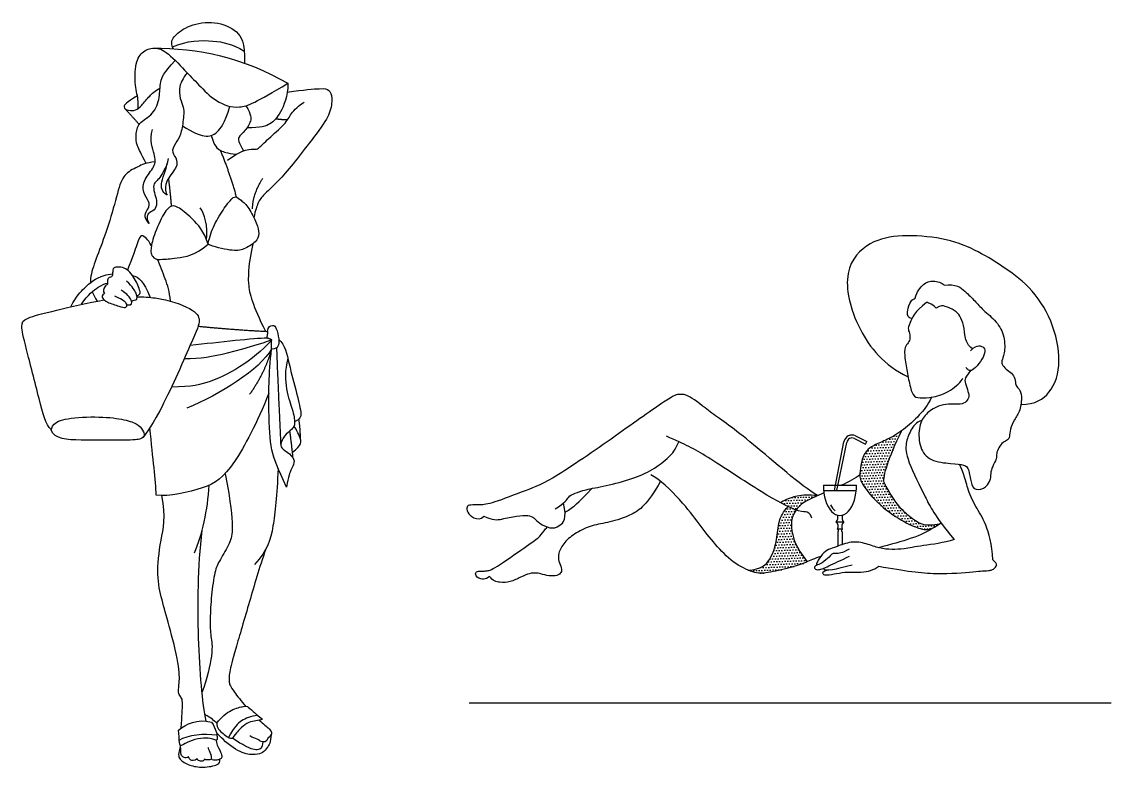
# Model space of a CAD drawing. Header units: millimetres. Extents: x 80390 to 381980, y 864 to 399608.
# Drawn here: x 99635 to 381980, y 206369 to 399608 of the extents above; entities that cross this region are included whole.
import ezdxf

# ---------------------------------------------------------------- set-up
doc = ezdxf.new("R2010")
doc.units = ezdxf.units.MM
doc.layers.add('01 - DWGFREE.com', color=1, linetype='Continuous')
pattern_1 = [(2, (-20898.4, 32050.8), (332.0386, 726.4055), [0, -714.375])]

# ---------------------------------------------------------------- blocks, each defined once
blk = doc.blocks.new('drsgvnj2')
for points, knots in [([(138853, 392634), (138164, 394449), (139098, 396021), (142805, 398850), (149749, 399987), (155643, 397446), (157404, 394403), (157391, 388867)], [0.128767, 0.128767, 0.128767, 0.128767, 1, 2, 3, 4, 4.8959708, 4.8959708, 4.8959708, 4.8959708]), ([(129773, 377142), (129811, 377670), (129888, 379703), (128923, 382749), (128928, 389208), (131075, 392167), (133666, 392981), (136627, 392537), (142253, 386656), (145260, 383481), (149892, 378733), (156009, 376656), (160344, 378733), (168599, 383659)], [0.4989937, 0.4989937, 0.4989937, 0.4989937, 1, 2, 3, 4, 5, 6, 7, 8, 9, 10, 11, 11, 11, 11]), ([(138687, 393122), (142542, 394747), (149002, 395027), (154100, 393866), (157277, 392011)], [0, 0, 0, 0, 1, 1.8343862, 1.8343862, 1.8343862, 1.8343862]), ([(131848, 362886), (130600, 365431), (129263, 367756), (129178, 370171), (129650, 373477), (133847, 375454), (135567, 380148), (135313, 383868), (136348, 386306), (139392, 389587)], [0.1119937, 0.1119937, 0.1119937, 0.1119937, 1, 2, 3, 4, 5, 6, 6.871809, 6.871809, 6.871809, 6.871809]), ([(142476, 386415), (141306, 384762), (140270, 382819), (140610, 379520), (141613, 377465), (141665, 375625), (141061, 370750), (139984, 368736), (138131, 366160), (139702, 364429), (140225, 361933), (136308, 357996), (136965, 355117), (137294, 354688)], [0.094855, 0.094855, 0.094855, 0.094855, 1, 2, 3, 4, 5, 6, 7, 8, 9, 10, 11, 11, 11, 11]), ([(129592, 380433), (126676, 378663), (125608, 377345), (127300, 376489), (129162, 376581), (130611, 377776), (132648, 380292), (134070, 381637), (135459, 382451)], [0.1337811, 0.1337811, 0.1337811, 0.1337811, 1, 2, 3, 4, 5, 5.8565644, 5.8565644, 5.8565644, 5.8565644]), ([(168599, 383659), (168599, 380217), (166520, 375469), (164412, 373134), (161655, 372047), (158010, 372134)], [0, 0, 0, 0, 1, 2, 2.8789995, 2.8789995, 2.8789995, 2.8789995]), ([(168436, 381362), (172907, 382012), (177814, 382418), (179254, 382111), (180214, 380144), (179662, 375873), (177141, 371986), (167100, 358962), (161977, 354535), (161079, 353155), (160156, 350851), (159810, 348794)], [0.0501821, 0.0501821, 0.0501821, 0.0501821, 1, 2, 3, 4, 5, 6, 7, 8, 8.6890233, 8.6890233, 8.6890233, 8.6890233]), ([(141259, 372646), (144048, 370757), (147603, 369619), (149995, 370325), (152253, 373236), (153571, 377707)], [0.1571848, 0.1571848, 0.1571848, 0.1571848, 1, 2, 2.8643061, 2.8643061, 2.8643061, 2.8643061]), ([(157733, 377853), (159145, 375459), (159075, 373717), (157528, 371272), (155581, 369723), (155694, 368539), (157115, 366140)], [0.1397589, 0.1397589, 0.1397589, 0.1397589, 1, 2, 3, 3.8671515, 3.8671515, 3.8671515, 3.8671515]), ([(148728, 370112), (149525, 367432), (150781, 366215), (152708, 365573), (155319, 365288)], [0.1465087, 0.1465087, 0.1465087, 0.1465087, 1, 1.6003695, 1.6003695, 1.6003695, 1.6003695]), ([(134191, 363279), (131831, 363089), (129275, 361769), (125998, 360221), (124571, 355944), (122172, 346679), (119330, 339467), (117628, 334724), (117410, 332685), (117434, 331974)], [0.2428946, 0.2428946, 0.2428946, 0.2428946, 1, 2, 3, 4, 5, 6, 6.5826477, 6.5826477, 6.5826477, 6.5826477]), ([(133238, 341547), (132675, 342628), (131854, 343577), (130637, 344564), (129779, 343120), (128376, 338533), (127033, 335273)], [2.2083341, 2.2083341, 2.2083341, 2.2083341, 3, 4, 5, 5.7456401, 5.7456401, 5.7456401, 5.7456401]), ([(159489, 342033), (158568, 337307), (157810, 331780), (159389, 326224), (162761, 319368)], [0.1026894, 0.1026894, 0.1026894, 0.1026894, 1, 1.9032272, 1.9032272, 1.9032272, 1.9032272]), ([(138168, 327174), (137924, 329808), (136972, 332614), (135483, 336432), (134814, 338046)], [0.3314195, 0.3314195, 0.3314195, 0.3314195, 1, 1.6299668, 1.6299668, 1.6299668, 1.6299668]), ([(112341, 325733), (113824, 328600), (115983, 330752), (119172, 333623), (122414, 334169), (123173, 334237)], [0.1856563, 0.1856563, 0.1856563, 0.1856563, 1, 2, 2.2949705, 2.2949705, 2.2949705, 2.2949705]), ([(128310, 333858), (128323, 333854), (130081, 333375), (131074, 332544), (132931, 328158)], [2.99370808, 2.99370808, 2.99370808, 2.99370808, 3, 3.86020187, 3.86020187, 3.86020187, 3.86020187]), ([(115146, 326368), (116723, 328871), (119470, 330948), (121114, 331738), (121853, 331875)], [0.1404866, 0.1404866, 0.1404866, 0.1404866, 1, 1.6712173, 1.6712173, 1.6712173, 1.6712173]), ([(129507, 328310), (131131, 328316), (136476, 327985), (144505, 325123), (146113, 322329), (144645, 318767), (134607, 296000), (131122, 291953), (131122, 291953)], [6.5900085, 6.5900085, 6.5900085, 6.5900085, 7, 8, 9, 10, 11, 12, 12, 12, 12]), ([(107279, 293882), (105717, 295182), (104497, 300711), (100334, 316532), (99356, 321142), (100194, 322748), (107210, 324518), (116741, 326803), (120981, 327506)], [0, 0, 0, 0, 1, 2, 3, 4, 5, 5.9237495, 5.9237495, 5.9237495, 5.9237495]), ([(164398, 317057), (163143, 315577), (157154, 310236), (149080, 306329), (143795, 304978), (138409, 304872)], [0, 0, 0, 0, 1, 2, 2.7868986, 2.7868986, 2.7868986, 2.7868986]), ([(141788, 312316), (145887, 312300), (153658, 313615), (164411, 317130), (164411, 317130)], [0.2731977, 0.2731977, 0.2731977, 0.2731977, 1, 2, 2, 2, 2]), ([(166240, 317258), (167909, 315872), (168774, 311137), (171006, 302852), (172229, 297804), (171822, 296639), (170348, 295923)], [0, 0, 0, 0, 1, 2, 3, 3.7516959, 3.7516959, 3.7516959, 3.7516959]), ([(168599, 312389), (167715, 309202), (168156, 303320), (169895, 299018), (170603, 295286), (169791, 294025), (167505, 292343), (166536, 289853), (166951, 288977), (169858, 287087), (170480, 285369), (169293, 283460), (168830, 281956), (168220, 278952)], [0.1641506, 0.1641506, 0.1641506, 0.1641506, 1, 2, 3, 4, 5, 6, 7, 8, 9, 10, 11, 11, 11, 11]), ([(163656, 303302), (160612, 295553), (153507, 282375), (147972, 278710), (137820, 276464), (134485, 276898)], [0.137005, 0.137005, 0.137005, 0.137005, 1, 2, 3, 3, 3, 3]), ([(152330, 282461), (153900, 274697), (154360, 267323), (153792, 264744), (150794, 259823), (149670, 257469), (148720, 250906), (148377, 244565), (148548, 240024), (149360, 237103), (147742, 229277), (146271, 225732)], [0.1071146, 0.1071146, 0.1071146, 0.1071146, 1, 2, 3, 4, 5, 6, 7, 8, 8.8399909, 8.8399909, 8.8399909, 8.8399909]), ([(166075, 283777), (165761, 276812), (164720, 267117), (163400, 262839), (159957, 258914)], [0.1210061, 0.1210061, 0.1210061, 0.1210061, 1, 2, 2, 2, 2]), ([(140955, 216515), (141140, 220083), (141348, 222177), (141270, 224247), (140533, 224855), (140098, 226030), (140468, 227852), (140583, 232397), (137677, 243830), (135922, 249698), (134530, 255959), (135407, 264616), (137085, 271166), (135939, 276804)], [0.0531018, 0.0531018, 0.0531018, 0.0531018, 1, 2, 3, 4, 5, 6, 7, 8, 9, 10, 10.8832758, 10.8832758, 10.8832758, 10.8832758]), ([(162908, 262970), (161072, 257751), (158745, 249563), (154617, 235707), (153348, 230636), (153299, 228246), (153819, 226992), (156497, 223521), (157654, 222171)], [0, 0, 0, 0, 1, 2, 3, 4, 5, 5.6603697, 5.6603697, 5.6603697, 5.6603697]), ([(160778, 219826), (158938, 219610), (156136, 218354), (154799, 216956), (153214, 214086)], [0.1211564, 0.1211564, 0.1211564, 0.1211564, 1, 1.9573483, 1.9573483, 1.9573483, 1.9573483]), ([(161173, 218568), (162261, 217605), (164561, 215807), (164372, 214862), (164155, 214716), (164062, 214709)], [6.329764, 6.329764, 6.329764, 6.329764, 7, 8, 8.6470447, 8.6470447, 8.6470447, 8.6470447]), ([(164286, 214865), (164136, 212748), (163268, 211500), (162117, 210004), (160421, 209570), (157028, 209678), (153103, 212199), (150659, 214715), (150094, 215320)], [0, 0, 0, 0, 1, 2, 3, 4, 5, 5.3043747, 5.3043747, 5.3043747, 5.3043747]), ([(140800, 212057), (140096, 209835), (140224, 208403), (143049, 206757), (146484, 206175), (150485, 206850), (151087, 207669), (150977, 208426)], [0, 0, 0, 0, 1, 2, 3, 4, 4.6921349, 4.6921349, 4.6921349, 4.6921349]), ([(162082, 212934), (161970, 211222), (160954, 210871), (159635, 210883), (157688, 211736), (155275, 213132), (154222, 213903)], [0, 0, 0, 0, 1, 2, 3, 3.823509, 3.823509, 3.823509, 3.823509]), ([(163462, 214071), (163209, 212788), (161847, 212791), (160865, 213580), (159382, 214081), (158746, 214466)], [0, 0, 0, 0, 2, 3, 4, 4, 4, 4])]:
    blk.add_open_spline(points, degree=3, knots=knots)
for points, degree in [([(133601, 392761), (145210, 392903), (157165, 390288), (168599, 383659)], 3), ([(152923, 363732), (156105, 366009), (158906, 366650), (160426, 366579), (160901, 366674), (163868, 369616), (168542, 373650), (169271, 375959), (172009, 378391), (172860, 378755)], 3), ([(126229, 377266), (130073, 373009)], 1), ([(165485, 374473), (166911, 374276), (168539, 374232)], 2), ([(132611, 347327), (130925, 349011), (132676, 351409), (132871, 352834), (130861, 355296), (131185, 358730), (134297, 362164), (134362, 364821), (132676, 368773), (133519, 371689)], 3), ([(155321, 354139), (153106, 361747), (151128, 366257)], 2), ([(137317, 362699), (135951, 359729), (134472, 358241), (133701, 357480), (133864, 355322), (134799, 353343), (134331, 350815), (132929, 350430), (131634, 349063), (132611, 347327)], 3), ([(137258, 354739), (135936, 355490), (135327, 357619), (137223, 361846), (137667, 364198)], 3), ([(138445, 351795), (138125, 355698), (137705, 359088)], 2), ([(159459, 351161), (159392, 354650), (162070, 358987)], 2), ([(147897, 341930), (149280, 341267), (154417, 340061), (157071, 340476), (160556, 342546), (161272, 344658), (160670, 347112), (158446, 351654), (156336, 353450), (155086, 354491), (153888, 353762), (151075, 349832), (148557, 345297), (147897, 341930), (147897, 341930)], 3), ([(147897, 341930), (144755, 339124), (138985, 338198), (135920, 338018), (134040, 337966), (133061, 339433), (133035, 340411), (133576, 343757), (136647, 350698), (138327, 351911), (139670, 352015), (143675, 348864), (146913, 345284), (147897, 341930)], 3), ([(147545, 342996), (147890, 346575), (147080, 349992), (145823, 351354)], 3), ([(129468, 328586), (130398, 328945), (130387, 329476), (129745, 331422), (128927, 332870), (127733, 334850), (126173, 335898), (124473, 336096), (123452, 335870), (123140, 335360), (123236, 334243), (122970, 333264), (122288, 333492), (121723, 332697), (121995, 331428), (121134, 331236), (120568, 329667), (121086, 329176)], 3), ([(128076, 327207), (129295, 327494), (129560, 327794), (129507, 329028), (128413, 330861), (126790, 332377)], 3), ([(117890, 329640), (118135, 328969), (118521, 328210), (119195, 327191)], 3), ([(121086, 329176), (120298, 328698), (120383, 328052), (121479, 326928), (125135, 325776), (126597, 325382), (126963, 326113), (126738, 326647), (126148, 327406), (123785, 328446)], 3), ([(126866, 326216), (128290, 326049), (128313, 327406), (126991, 329008), (125388, 330019)], 3), ([(145329, 320688), (153896, 319826), (163341, 319337)], 2), ([(163113, 317568), (163517, 318987), (163341, 319337)], 2), ([(163341, 319337), (163447, 320634), (164814, 321089), (165602, 320476), (166391, 317236), (166163, 315291), (165410, 314818), (164358, 314783)], 3), ([(163113, 317568), (159943, 317568), (151005, 316546), (143260, 315665)], 3), ([(164411, 317130), (163662, 317560), (163113, 317568)], 2), ([(164358, 314783), (164270, 316325), (164411, 317130)], 2), ([(164358, 314783), (161409, 309422), (150953, 302954), (142398, 299426)], 3), ([(164358, 314783), (162766, 308834), (158693, 303044)], 2), ([(168220, 278952), (165949, 283956), (164094, 288079), (163578, 297850), (163625, 308215), (164358, 314783)], 3), ([(165664, 315084), (165788, 310417), (166742, 289778)], 2), ([(107251, 293705), (108164, 291363), (114338, 291141), (127725, 291056), (130759, 291403), (131453, 292313), (131323, 293136), (130109, 295129), (127161, 296342), (121265, 297338), (111511, 297035), (107408, 295555), (107251, 293705), (107251, 293705)], 3), ([(171856, 291486), (171867, 293894), (171442, 296600)], 2), ([(134485, 276898), (134310, 280802), (133667, 286110), (132818, 294329)], 3), ([(169779, 288073), (172309, 289719), (172014, 291959), (170198, 294842), (170198, 294842)], 3), ([(169939, 286526), (169572, 290207), (169113, 293567)], 2), ([(148117, 279446), (147725, 273151), (146382, 266438), (144287, 261865)], 3), ([(146338, 267861), (145147, 258060), (145031, 239257), (146329, 222950), (147373, 218322)], 3), ([(150158, 217748), (151406, 219455), (153919, 221448), (157582, 222255), (158145, 222167), (160119, 220381), (161733, 219008), (162225, 218750), (160233, 218392), (158556, 218118), (156400, 216648), (155305, 215382), (154222, 213903)], 3), ([(140268, 215984), (142148, 217559), (145149, 219005), (148797, 218070)], 3), ([(148797, 218070), (150028, 216269), (150353, 213760), (150228, 213439), (149739, 213355), (148691, 213928), (146092, 213998), (142928, 213115), (140937, 211840), (140422, 212153), (140400, 214815), (140268, 215984)], 3), ([(150158, 217748), (149489, 218454), (148853, 219043), (147034, 220021)], 3), ([(150158, 217748), (150115, 216612), (151749, 215065), (153563, 213698), (154222, 213903)], 3), ([(140447, 213388), (142846, 214840), (146817, 215246), (150207, 214729)], 3), ([(164062, 214709), (164092, 214282), (163648, 214023), (163462, 214071)], 3), ([(142875, 209084), (142486, 208739), (141607, 208869), (141017, 209300), (140830, 210020), (140800, 212057)], 3), ([(150015, 213422), (149918, 212593), (151175, 210409), (151532, 209281), (151447, 208638), (150547, 208181), (149190, 208139), (148761, 208410), (148861, 209195), (148532, 210023), (147947, 211379), (147947, 211479)], 3), ([(145099, 208573), (144272, 207933), (143235, 208077), (142918, 208825), (142875, 209084)], 3), ([(147002, 208457), (146805, 207865), (145943, 207874), (145288, 208143), (145099, 208573)], 3), ([(148848, 208499), (148250, 208170), (147370, 208170), (147002, 208457)], 3)]:
    blk.add_open_spline(points, degree=degree)
blk = doc.blocks.new('tfdsvgg')
h = blk.add_hatch()
h.set_pattern_fill('DOTS', color=256, scale=450, angle=2)
h.set_pattern_definition(pattern_1)
edge = h.paths.add_edge_path()
edge.add_spline(control_points=[(323124, 280205), (322821, 281766), (324241, 286493), (327622, 293520)], knot_values=[0, 0, 0, 0, 0.9061053, 0.9061053, 0.9061053, 0.9061053], degree=3, periodic=0)
edge.add_spline(control_points=[(327622, 293520), (326413, 292660), (323767, 291155), (320290, 289831), (318175, 288272), (317071, 285445), (316920, 283223), (316846, 282283), (316840, 282158)], knot_values=[2.134061, 2.134061, 2.134061, 2.134061, 3, 4, 5, 6, 7, 7.1539977, 7.1539977, 7.1539977, 7.1539977], degree=3, periodic=0)
edge.add_spline(control_points=[(316840, 282158), (316805, 281475), (316951, 280056), (321892, 274051), (328684, 269584), (332770, 267994), (334706, 267825), (336190, 268629)], knot_values=[7.1539977, 7.1539977, 7.1539977, 7.1539977, 8, 9, 10, 11, 11.6594534, 11.6594534, 11.6594534, 11.6594534], degree=3, periodic=0)
edge.add_spline(control_points=[(336190, 268629), (336545, 268822), (336942, 269065), (337390, 269368)], knot_values=[11.6594534, 11.6594534, 11.6594534, 11.6594534, 11.8175196, 11.8175196, 11.8175196, 11.8175196], degree=3, periodic=0)
edge.add_spline(control_points=[(337390, 269368), (334173, 268670), (330901, 269866), (326009, 274543), (323124, 280205)], knot_values=[0, 0, 0, 0, 1, 2, 2, 2, 2], degree=3, periodic=0)
h = blk.add_hatch()
h.set_pattern_fill('DOTS', color=256, scale=450, angle=2)
h.set_pattern_definition(pattern_1)
edge = h.paths.add_edge_path()
edge.add_spline(control_points=[(303213, 259634), (300049, 263700), (299083, 267858), (298956, 270564), (299839, 272394), (300306, 273047)], knot_values=[3.3736413, 3.3736413, 3.3736413, 3.3736413, 4.2805921, 5.2805921, 5.9069508, 5.9069508, 5.9069508, 5.9069508], degree=3, periodic=0)
edge.add_spline(control_points=[(300306, 273047), (300174, 273094), (299598, 273310), (298879, 273620), (298246, 273919)], knot_values=[1.9112011, 1.9112011, 1.9112011, 1.9112011, 2, 2.2751111, 2.2751111, 2.2751111, 2.2751111], degree=3, periodic=0)
edge.add_spline(control_points=[(298246, 273919), (296913, 272591), (295601, 269758), (295509, 265618), (293836, 259952), (291277, 257670), (287858, 257449)], knot_values=[0, 0, 0, 0, 0.7962911, 1.7962911, 2.7962911, 3.7962911, 3.7962911, 3.7962911, 3.7962911], degree=3, periodic=0)
edge.add_spline(control_points=[(287858, 257449), (288286, 257269), (290254, 256544), (292466, 256640), (299009, 258050), (301636, 258940), (303093, 259580), (303213, 259634)], knot_values=[0.9106457, 0.9106457, 0.9106457, 0.9106457, 1.1723263, 2.1723263, 3.1723263, 4.1723263, 4.2616806, 4.2616806, 4.2616806, 4.2616806], degree=3, periodic=0)
edge = h.paths.add_edge_path()
edge.add_spline(control_points=[(305824, 276764), (303713, 276989), (300702, 276876), (298347, 276090), (296254, 274922)], knot_values=[0, 0, 0, 0, 1, 1.8213651, 1.8213651, 1.8213651, 1.8213651], degree=3, periodic=0)
edge.add_spline(control_points=[(296254, 274922), (297805, 274098), (299195, 273461), (300174, 273094), (300306, 273047)], knot_values=[1.9112011, 1.9112011, 1.9112011, 1.9112011, 2.4405361, 2.5293349, 2.5293349, 2.5293349, 2.5293349], degree=3, periodic=0)
edge.add_spline(control_points=[(300306, 273047), (300585, 273437), (301776, 274802), (303777, 275865), (305533, 276638), (305824, 276764)], knot_values=[1.8082068, 1.8082068, 1.8082068, 1.8082068, 2.1818481, 3.1818481, 3.3736413, 3.3736413, 3.3736413, 3.3736413], degree=3, periodic=0)
for p, q in [((315409, 291579), (318341, 290153)), ((315737, 292254), (318669, 290828)), ((318341, 290153), (318669, 290828)), ((310229, 278122), (312686, 290731)), ((310895, 278119), (313422, 290588)), ((307393, 279468), (315949, 279468)), ((307435, 278134), (315903, 278096)), ((310726, 269947), (312580, 269947)), ((311129, 267370), (311129, 263671)), ((311210, 268175), (312177, 268175)), ((312212, 267370), (312212, 264068))]:
    blk.add_line(p, q)
for centre, radius, start, end in [((314797, 290320), 2150, 64.06189, 168.97123), ((314797, 290320), 1400, 64.06189, 168.97123), ((312602, 275811), 3645, 202.68421, 234.08239), ((309470, 271052), 1673, 318.64646, 23.42783), ((313871, 271052), 1673, 156.57217, 221.35354), ((309771, 268786), 1454, 331.5741, 52.96161), ((313571, 268786), 1454, 127.03839, 208.4259), ((310869, 267707), 427, 307.66049, 65.02187), ((312473, 267707), 427, 114.97813, 232.33951)]:
    blk.add_arc(centre, radius, start, end)
blk.add_ellipse((311671, 279230), major_axis=(0, 7605), ratio=0.562814, start_param=1.5395396, end_param=4.7436457)
for points, knots in [([(358582, 300433), (362350, 300371), (366900, 303505), (369232, 311213), (366939, 322383), (360825, 331357), (353565, 336417), (346783, 340618), (338472, 343769), (327295, 344437), (319462, 343005), (312011, 335749), (315113, 320704), (323058, 310496), (329328, 307572)], [0.1837463, 0.1837463, 0.1837463, 0.1837463, 1, 2, 3, 4, 5, 6, 7, 8, 9, 10, 11, 11.8651171, 11.8651171, 11.8651171, 11.8651171]), ([(335382, 302268), (334444, 300182), (332026, 297310), (328228, 293711), (323930, 291217), (320290, 289831), (318175, 288272), (317071, 285445), (316860, 282350), (316684, 280381), (321892, 274051), (328684, 269584), (333098, 267866), (335195, 267795), (337884, 269711)], [0.1668511, 0.1668511, 0.1668511, 0.1668511, 1, 2, 3, 4, 5, 6, 7, 8, 9, 10, 11, 11.873124, 11.873124, 11.873124, 11.873124]), ([(332873, 296208), (331427, 295921), (329667, 293284), (328709, 290433), (328687, 286470), (334279, 275587), (335929, 271986), (341256, 265368)], [0.1824012, 0.1824012, 0.1824012, 0.1824012, 1, 2, 3, 4, 5, 5, 5, 5]), ([(237855, 273366), (240473, 274843), (241205, 276644), (242905, 277357), (245476, 278334), (250727, 279203), (258151, 281157), (263040, 283293), (267592, 286804), (268948, 288585), (269915, 290755)], [0, 0, 0, 0, 1, 2, 3, 4, 5, 6, 7, 7.8793854, 7.8793854, 7.8793854, 7.8793854]), ([(351317, 260116), (351143, 264174), (349495, 269960), (346852, 273733), (344583, 278631), (344343, 280953), (342702, 284887)], [0, 0, 0, 0, 1, 2, 3, 3.8173188, 3.8173188, 3.8173188, 3.8173188]), ([(306722, 261025), (305056, 260503), (302541, 259247), (299009, 258050), (292466, 256640), (289532, 256513), (283832, 259318), (279366, 264037), (275198, 269393), (270839, 275274), (264954, 281070), (262634, 282143)], [0.1907897, 0.1907897, 0.1907897, 0.1907897, 1, 2, 3, 4, 5, 6, 7, 8, 9, 9, 9, 9]), ([(240428, 272437), (240853, 272711), (242296, 273635), (243399, 274484), (247401, 278631)], [10.6763665, 10.6763665, 10.6763665, 10.6763665, 11, 11.8037312, 11.8037312, 11.8037312, 11.8037312]), ([(305824, 276764), (303713, 276989), (300702, 276876), (298347, 276090), (296254, 274922)], [0, 0, 0, 0, 1, 1.8213651, 1.8213651, 1.8213651, 1.8213651]), ([(307506, 277472), (306584, 277089), (304224, 276102), (300975, 274377), (298937, 270963), (299083, 267858), (300049, 263700), (303213, 259634)], [1.4586998, 1.4586998, 1.4586998, 1.4586998, 2, 3, 4, 5, 5.9069508, 5.9069508, 5.9069508, 5.9069508]), ([(219361, 271435), (221681, 270311), (223966, 270627), (228008, 271611), (231030, 271681), (232401, 271189), (233631, 269574), (236549, 268168), (238886, 268546), (241030, 270751), (240036, 274851)], [0, 0, 0, 0, 1, 2, 3, 4, 5, 6, 7, 7.9338038, 7.9338038, 7.9338038, 7.9338038]), ([(287858, 257449), (291277, 257670), (293836, 259952), (295509, 265618), (295601, 269758), (296913, 272591), (298246, 273919)], [0, 0, 0, 0, 1, 2, 3, 3.7962911, 3.7962911, 3.7962911, 3.7962911]), ([(220888, 255811), (219809, 254871), (217623, 255286), (217070, 256640), (217568, 257221), (219007, 257221), (219947, 257221), (221745, 257498), (230736, 263912), (233798, 265971), (234507, 267039), (235515, 268282), (235822, 268634)], [0, 0, 0, 0, 1, 2, 3, 4, 5, 6, 7, 8, 9, 9.3619021, 9.3619021, 9.3619021, 9.3619021]), ([(341256, 265368), (338630, 264518), (332563, 263779), (328051, 262892), (325166, 262781), (321946, 263009), (318614, 264393), (314601, 265073), (310559, 263391), (308713, 262944), (307075, 261680), (305601, 259344), (305527, 258993), (305602, 258738), (305614, 258706)], [0, 0, 0, 0, 1, 2, 3, 4, 5, 6, 7, 8, 9, 10, 11, 11.141964, 11.141964, 11.141964, 11.141964])]:
    blk.add_open_spline(points, degree=3, knots=knots)
for points in [[(331214, 327954), (331567, 329672), (333403, 331892), (335693, 332713), (338088, 332014), (338683, 331315)], [(338683, 331315), (341754, 331740), (344275, 329647), (346688, 327217), (348573, 325004), (352388, 321965), (354539, 318038), (354338, 313223), (353498, 311697), (353701, 310539), (355033, 309236), (356569, 308368), (357235, 306544), (357177, 305154), (358133, 304517), (358886, 302838), (358462, 298671), (356807, 296498), (355719, 293898), (355672, 292008), (355199, 291110), (353922, 290732), (352740, 289220), (352173, 287613), (352362, 286479), (351180, 284211), (350599, 282615), (350769, 281214), (350469, 280539)], [(330307, 322653), (329668, 322799), (329133, 323431), (329090, 324566), (329959, 327424), (330738, 327792), (331214, 327954)], [(334077, 326864), (331112, 324512), (329462, 320938), (329278, 319930), (329885, 318480), (329808, 316906), (328928, 315919), (328249, 314546), (328753, 310427), (329551, 306388), (330499, 302400), (332120, 302051), (335762, 302101), (340404, 303757), (343100, 306351), (343553, 307257)], [(336644, 325386), (335563, 326555), (334077, 326864), (334077, 326864)], [(346019, 314828), (344928, 315631), (344005, 317485), (343920, 321044), (342735, 323480), (341615, 324764), (338702, 326023), (337846, 326085), (336644, 325386)], [(345492, 314350), (346547, 315373), (347682, 315788), (349153, 315245), (349408, 313791), (348226, 311587), (346255, 309232), (345243, 309152), (344600, 309489), (344424, 309971)], [(345551, 309220), (344568, 307857), (343867, 307033), (344261, 305460), (345161, 303155), (345002, 301786), (343887, 300577), (341881, 300386), (339110, 300545), (336594, 299908), (333536, 297776), (331940, 294499), (332229, 289033), (334835, 285658), (340786, 285047), (344120, 284833), (345140, 283732), (345548, 280060), (346609, 277898), (349778, 278789), (350469, 280539), (350469, 280539)], [(305824, 276764), (301558, 279382), (287291, 292093), (277812, 298496), (272371, 303057), (270002, 303057), (268246, 302794), (255345, 293497), (236656, 280456), (230687, 278319), (221119, 274526), (218412, 274351), (215741, 274421), (214862, 274000), (215038, 272524), (216514, 270803), (218729, 270592), (219361, 271435)], [(304380, 270899), (303980, 272337), (302761, 272656), (300963, 272496), (292691, 276590), (275607, 288165), (271713, 289982), (266720, 292179)], [(323124, 280205), (322821, 281766), (324241, 286493), (327622, 293520)], [(265164, 280505), (261689, 274329), (257737, 271581), (251766, 269735), (247470, 269220), (243262, 267175), (240084, 264738), (238550, 261672), (238742, 259729), (239619, 258004), (239536, 256800), (238496, 256006), (236359, 255842), (233894, 256581), (232990, 256745), (231319, 256690), (228991, 255705), (226144, 254263), (223654, 254152), (221607, 254677), (220888, 255811)], [(316840, 282158), (315709, 281327), (313766, 280258), (312113, 279468)], [(337390, 269368), (334173, 268670), (330901, 269866), (326009, 274543), (323124, 280205)], [(336190, 268629), (333241, 266455), (327883, 264809), (321631, 263278)], [(314043, 262870), (312152, 261784), (310455, 261784), (309681, 261814), (309130, 261040), (306941, 259135), (305333, 258689), (304926, 258114), (305570, 257247), (308442, 258279), (311884, 260058), (314173, 261090)], [(321740, 258500), (328599, 257210), (336813, 256150), (347467, 257179), (350124, 257338), (350243, 257338), (351513, 257576), (352513, 258771), (352040, 259493), (351317, 260116)], [(308374, 257485), (307037, 256981), (307173, 256404), (308069, 256085), (310818, 256602), (313598, 257057), (317390, 256848), (319601, 257310), (321156, 257966), (321740, 258500)], [(307352, 257927), (307772, 256903), (310749, 257853), (314858, 258802)]]:
    blk.add_open_spline(points, degree=3)

msp = doc.modelspace()

# ---------------------------------------------------------------- linework, layer by layer
at = {"layer": '01 - DWGFREE.com', "color": 18, "true_color": 0x000000}
msp.add_line((215560, 223019), (381980, 223019), dxfattribs=at)

# ---------------------------------------------------------------- block references
at = {"color": 1}
for name in ['drsgvnj2', 'tfdsvgg']:
    msp.add_blockref(name, (0, 0), dxfattribs=at)

doc.saveas('drawing.dxf')
